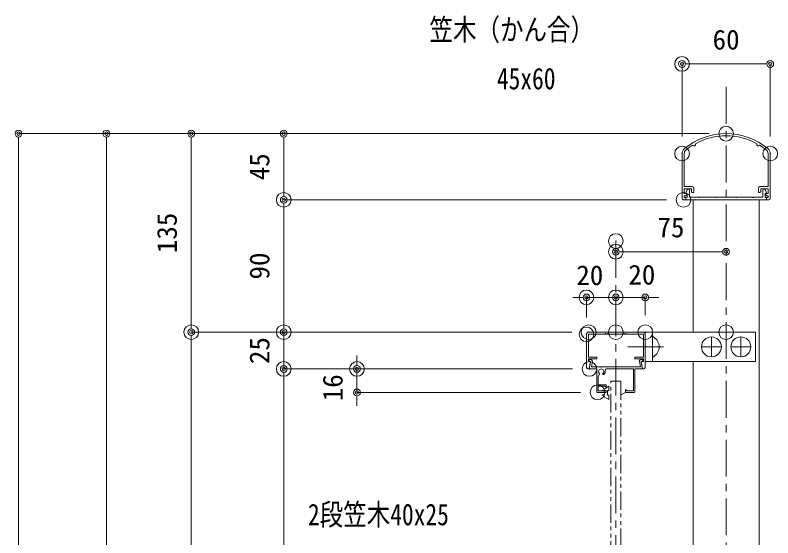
# Model space of a CAD drawing. Units: millimetres, scale not verified. Extents: x -3554 to 3554, y -1188 to 1188.
# Drawn here: x 1339 to 1855, y 351 to 707 of the extents above; entities that cross this region are included whole.
import ezdxf
from ezdxf.enums import TextEntityAlignment as Align

# ---------------------------------------------------------------- set-up
doc = ezdxf.new("R2010")
doc.units = ezdxf.units.MM
doc.header["$LTSCALE"] = 20
doc.header["$PDMODE"] = 32
doc.header["$PDSIZE"] = 10
doc.linetypes.add('USER1', pattern=[2, 1.25, -0.25, 0.25, -0.25])
doc.linetypes.add('USER2', pattern=[1.25, 0.625, -0.125, 0.125, -0.125, 0.125, -0.125])
for name, color, linetype, lineweight in [('0-0_0', 7, 'Continuous', 18), ('0-1_DEFPOINTS', 7, 'Continuous', 18), ('0-3_アンカー', 4, 'Continuous', 18), ('0-5_6ﾊｯﾁﾝｸﾞ', 4, 'Continuous', 18), ('0-6_2躯体線', 4, 'Continuous', 18), ('0-7_3中心線', 2, 'USER1', 18), ('0-8_41ｱﾙﾐ', 6, 'Continuous', 18), ('0-9_1手摺寸法', 7, 'Continuous', 18), ('0-A_42ｱﾙﾐ部品', 6, 'Continuous', 18), ('0-C_2a', 1, 'USER2', 18), ('0-D_4アルミ', 6, 'Continuous', 18), ('1-4_CYAN', 4, 'Continuous', 18)]:
    doc.layers.add(name, color=color, linetype=linetype, lineweight=lineweight)
doc.styles.add('ＭＳ ゴシック', font='')
doc.styles.get('ＭＳ ゴシック').set_extended_font_data('MS Gothic')

# ---------------------------------------------------------------- blocks, each defined once
blk = doc.blocks.new('_ORIGIN2')
at = {"layer": '0-0_0'}
blk.add_line((-0.5, 0), (-1, 0), dxfattribs=at)
for radius in [0.5, 0.25]:
    blk.add_circle((0, 0), radius, dxfattribs=at)
blk = doc.blocks.new('D116')
at = {"layer": '0-1_DEFPOINTS'}
blk.add_point((3743.29, 915.05), dxfattribs=at)
at = {"layer": '0-9_1手摺寸法'}
for p, q in [((3731.79, 915.05), (3472.94, 915.05)), ((3472.94, 910.45), (3472.94, 34.65))]:
    blk.add_line(p, q, dxfattribs=at)
at = {"layer": '0-9_1手摺寸法', "xscale": 4.6, "yscale": 4.6, "rotation": 90}
blk.add_blockref('_ORIGIN2', (3472.94, 915.05), dxfattribs=at)
blk = doc.blocks.new('D117')
at = {"layer": '0-1_DEFPOINTS'}
blk.add_point((3743.82, 890.05), dxfattribs=at)
at = {"layer": '0-9_1手摺寸法'}
for p, q in [((3732.32, 890.05), (3535.87, 890.05)), ((3535.87, 885.45), (3535.87, 59.65))]:
    blk.add_line(p, q, dxfattribs=at)
at = {"layer": '0-9_1手摺寸法', "xscale": 4.6, "yscale": 4.6, "rotation": 90}
blk.add_blockref('_ORIGIN2', (3535.87, 890.05), dxfattribs=at)
blk = doc.blocks.new('D118')
at = {"layer": '0-1_DEFPOINTS'}
blk.add_point((3836.8, 1050.05), dxfattribs=at)
at = {"layer": '0-9_1手摺寸法'}
for p, q in [((3825.3, 1050.05), (3355.46, 1050.05)), ((3355.46, 1045.45), (3355.46, -60.35))]:
    blk.add_line(p, q, dxfattribs=at)
at = {"layer": '0-9_1手摺寸法', "xscale": 4.6, "yscale": 4.6, "rotation": 90}
blk.add_blockref('_ORIGIN2', (3355.46, 1050.05), dxfattribs=at)
blk = doc.blocks.new('D119')
at = {"layer": '0-1_DEFPOINTS'}
blk.add_point((3836.79, 1050.05), dxfattribs=at)
at = {"layer": '0-9_1手摺寸法'}
for p, q in [((3825.29, 1050.05), (3415.22, 1050.05)), ((3415.22, 1045.45), (3415.22, -45.35))]:
    blk.add_line(p, q, dxfattribs=at)
at = {"layer": '0-9_1手摺寸法', "xscale": 4.6, "yscale": 4.6, "rotation": 90}
blk.add_blockref('_ORIGIN2', (3415.22, 1050.05), dxfattribs=at)
blk = doc.blocks.new('D124')
at = {"layer": '0-1_DEFPOINTS'}
for p in [(3836.79, 1050.05), (3472.94, 915.05), (3743.29, 915.05)]:
    blk.add_point(p, dxfattribs=at)
at = {"layer": '0-9_1手摺寸法'}
for p, q in [((3825.29, 1050.05), (3472.94, 1050.05)), ((3472.94, 1045.45), (3472.94, 919.65)), ((3731.79, 915.05), (3472.94, 915.05))]:
    blk.add_line(p, q, dxfattribs=at)
at = {"layer": '0-9_1手摺寸法', "xscale": 4.6, "yscale": 4.6}
for p, rotation in [((3472.94, 1050.05), 90), ((3472.94, 915.05), 270)]:
    blk.add_blockref('_ORIGIN2', p, dxfattribs=dict(at, rotation=rotation))
at = {"layer": '0-9_1手摺寸法', "style": 'ＭＳ ゴシック'}
blk.add_text('135', height=13.49, rotation=90, dxfattribs=at).set_placement((3467.19, 968.75), align=Align.BOTTOM_LEFT)
blk = doc.blocks.new('D127')
at = {"layer": '0-1_DEFPOINTS'}
for p in [(3761.79, 938.68), (3761.79, 915.05), (3781.79, 915.05)]:
    blk.add_point(p, dxfattribs=at)
at = {"layer": '0-9_1手摺寸法'}
for p, q in [((3757.19, 938.68), (3752.59, 938.68)), ((3761.79, 926.55), (3761.79, 938.68)), ((3781.79, 938.68), (3761.79, 938.68)), ((3781.79, 926.55), (3781.79, 938.68)), ((3786.39, 938.68), (3790.99, 938.68))]:
    blk.add_line(p, q, dxfattribs=at)
at = {"layer": '0-9_1手摺寸法', "xscale": 4.6, "yscale": 4.6}
blk.add_blockref('_ORIGIN2', (3761.79, 938.68), dxfattribs=at)
at = {"layer": '0-9_1手摺寸法', "xscale": 4.6, "yscale": 4.6, "rotation": 180}
blk.add_blockref('_ORIGIN2', (3781.79, 938.68), dxfattribs=at)
at = {"layer": '0-9_1手摺寸法', "style": 'ＭＳ ゴシック'}
blk.add_text('20', height=13.49, dxfattribs=at).set_placement((3770.29, 943.36), align=Align.BOTTOM_LEFT)
blk = doc.blocks.new('D128')
at = {"layer": '0-1_DEFPOINTS'}
for p in [(3761.79, 976.99), (3761.79, 969.74), (3836.79, 915.05)]:
    blk.add_point(p, dxfattribs=at)
at = {"layer": '0-9_1手摺寸法'}
blk.add_line((3832.19, 969.74), (3766.39, 969.74), dxfattribs=at)
at = {"layer": '0-9_1手摺寸法', "xscale": 4.6, "yscale": 4.6, "rotation": 180}
blk.add_blockref('_ORIGIN2', (3761.79, 969.74), dxfattribs=at)
at = {"layer": '0-9_1手摺寸法', "xscale": 4.6, "yscale": 4.6}
blk.add_blockref('_ORIGIN2', (3836.79, 969.74), dxfattribs=at)
at = {"layer": '0-9_1手摺寸法', "style": 'ＭＳ ゴシック'}
blk.add_text('75', height=13.49, dxfattribs=at).set_placement((3790.09, 975.49), align=Align.BOTTOM_LEFT)
blk = doc.blocks.new('D129')
at = {"layer": '0-1_DEFPOINTS'}
for p in [(3807.8, 1005.05), (3535.87, 915.05), (3743.29, 915.05)]:
    blk.add_point(p, dxfattribs=at)
at = {"layer": '0-9_1手摺寸法'}
for p, q in [((3796.3, 1005.05), (3535.87, 1005.05)), ((3535.87, 1000.45), (3535.87, 919.65)), ((3731.79, 915.05), (3535.87, 915.05))]:
    blk.add_line(p, q, dxfattribs=at)
at = {"layer": '0-9_1手摺寸法', "xscale": 4.6, "yscale": 4.6}
for p, rotation in [((3535.87, 1005.05), 90), ((3535.87, 915.05), 270)]:
    blk.add_blockref('_ORIGIN2', p, dxfattribs=dict(at, rotation=rotation))
at = {"layer": '0-9_1手摺寸法', "style": 'ＭＳ ゴシック'}
blk.add_text('90', height=13.49, rotation=90, dxfattribs=at).set_placement((3530.12, 950.85), align=Align.BOTTOM_LEFT)
blk = doc.blocks.new('D130')
at = {"layer": '0-1_DEFPOINTS'}
for p in [(3836.8, 1050.05), (3535.87, 1005.05), (3807.8, 1005.05)]:
    blk.add_point(p, dxfattribs=at)
at = {"layer": '0-9_1手摺寸法'}
for p, q in [((3825.3, 1050.05), (3535.87, 1050.05)), ((3535.87, 1045.45), (3535.87, 1009.65)), ((3796.3, 1005.05), (3535.87, 1005.05))]:
    blk.add_line(p, q, dxfattribs=at)
at = {"layer": '0-9_1手摺寸法', "xscale": 4.6, "yscale": 4.6}
for p, rotation in [((3535.87, 1050.05), 90), ((3535.87, 1005.05), 270)]:
    blk.add_blockref('_ORIGIN2', p, dxfattribs=dict(at, rotation=rotation))
at = {"layer": '0-9_1手摺寸法', "style": 'ＭＳ ゴシック'}
blk.add_text('45', height=13.49, rotation=90, dxfattribs=at).set_placement((3530.12, 1018.35), align=Align.BOTTOM_LEFT)
blk = doc.blocks.new('D131')
at = {"layer": '0-1_DEFPOINTS'}
for p in [(3806.8, 1097.45), (3806.8, 1036.51), (3866.8, 1036.51)]:
    blk.add_point(p, dxfattribs=at)
at = {"layer": '0-9_1手摺寸法'}
for p, q in [((3806.8, 1048.01), (3806.8, 1097.45)), ((3862.2, 1097.45), (3811.4, 1097.45)), ((3866.8, 1048.01), (3866.8, 1097.45))]:
    blk.add_line(p, q, dxfattribs=at)
at = {"layer": '0-9_1手摺寸法', "xscale": 4.6, "yscale": 4.6, "rotation": 180}
blk.add_blockref('_ORIGIN2', (3806.8, 1097.45), dxfattribs=at)
at = {"layer": '0-9_1手摺寸法', "xscale": 4.6, "yscale": 4.6}
blk.add_blockref('_ORIGIN2', (3866.8, 1097.45), dxfattribs=at)
at = {"layer": '0-9_1手摺寸法', "style": 'ＭＳ ゴシック'}
blk.add_text('60', height=13.49, dxfattribs=at).set_placement((3827.6, 1103.2), align=Align.BOTTOM_LEFT)
blk = doc.blocks.new('D141')
at = {"layer": '0-1_DEFPOINTS'}
for p in [(3741.79, 938.68), (3741.79, 913.55), (3761.79, 915.05)]:
    blk.add_point(p, dxfattribs=at)
at = {"layer": '0-9_1手摺寸法'}
for p, q in [((3737.19, 938.68), (3732.59, 938.68)), ((3741.79, 925.05), (3741.79, 938.68)), ((3761.79, 938.68), (3741.79, 938.68)), ((3761.79, 926.55), (3761.79, 938.68)), ((3766.39, 938.68), (3770.99, 938.68))]:
    blk.add_line(p, q, dxfattribs=at)
at = {"layer": '0-9_1手摺寸法', "xscale": 4.6, "yscale": 4.6}
blk.add_blockref('_ORIGIN2', (3741.79, 938.68), dxfattribs=at)
at = {"layer": '0-9_1手摺寸法', "xscale": 4.6, "yscale": 4.6, "rotation": 180}
blk.add_blockref('_ORIGIN2', (3761.79, 938.68), dxfattribs=at)
at = {"layer": '0-9_1手摺寸法', "style": 'ＭＳ ゴシック'}
blk.add_text('20', height=13.49, dxfattribs=at).set_placement((3734.89, 943), align=Align.BOTTOM_LEFT)
blk = doc.blocks.new('D142')
at = {"layer": '0-1_DEFPOINTS'}
for p in [(3743.29, 915.05), (3535.87, 890.05), (3743.82, 890.05)]:
    blk.add_point(p, dxfattribs=at)
at = {"layer": '0-9_1手摺寸法'}
for p, q in [((3535.87, 919.65), (3535.87, 924.25)), ((3731.79, 915.05), (3535.87, 915.05)), ((3535.87, 915.05), (3535.87, 890.05)), ((3732.32, 890.05), (3535.87, 890.05)), ((3535.87, 885.45), (3535.87, 880.85))]:
    blk.add_line(p, q, dxfattribs=at)
at = {"layer": '0-9_1手摺寸法', "xscale": 4.6, "yscale": 4.6}
for p, rotation in [((3535.87, 915.05), 270), ((3535.87, 890.05), 90)]:
    blk.add_blockref('_ORIGIN2', p, dxfattribs=dict(at, rotation=rotation))
at = {"layer": '0-9_1手摺寸法', "style": 'ＭＳ ゴシック'}
blk.add_text('25', height=13.49, rotation=90, dxfattribs=at).set_placement((3530.12, 893.35), align=Align.BOTTOM_LEFT)
blk = doc.blocks.new('D132')
at = {"layer": '0-1_DEFPOINTS'}
for p in [(3585.67, 890.05), (3743.83, 890.05), (3749.29, 874.05)]:
    blk.add_point(p, dxfattribs=at)
at = {"layer": '0-9_1手摺寸法'}
for p, q in [((3585.67, 894.65), (3585.67, 899.25)), ((3732.33, 890.05), (3585.67, 890.05)), ((3585.67, 874.05), (3585.67, 890.05)), ((3737.79, 874.05), (3585.67, 874.05)), ((3585.67, 869.45), (3585.67, 864.85))]:
    blk.add_line(p, q, dxfattribs=at)
at = {"layer": '0-9_1手摺寸法', "xscale": 4.6, "yscale": 4.6}
for p, rotation in [((3585.67, 890.05), 270), ((3585.67, 874.05), 90)]:
    blk.add_blockref('_ORIGIN2', p, dxfattribs=dict(at, rotation=rotation))
at = {"layer": '0-9_1手摺寸法', "style": 'ＭＳ ゴシック'}
blk.add_text('16', height=13.49, rotation=90, dxfattribs=at).set_placement((3579.92, 868.06), align=Align.BOTTOM_LEFT)
blk = doc.blocks.new('A$C5B631ADA')
at = {"layer": '0-8_41ｱﾙﾐ'}
for p, q in [((1.25, 21), (0.2, 21)), ((0.3, 16.24), (1.25, 21)), ((1.77, 17.5), (2.48, 21.05)), ((35.13, 17.5), (34.42, 21.05)), ((36.6, 16.24), (35.65, 21)), ((35.65, 21), (36.7, 21)), ((5.45, 16), (0.49, 16)), ((18.45, 17.5), (1.77, 17.5)), ((5.45, 16), (5.45, 0.5)), ((6.45, 16), (6.45, 1)), ((6.45, 16), (24.78, 16)), ((18.45, 17.5), (28.15, 17.5)), ((18.45, 17.5), (28.15, 17.5)), ((28.28, 17.29), (28.15, 17.5)), ((31.45, 16), (31.45, 0.5)), ((31.45, 16), (36.41, 16)), ((29.52, 12.4), (30.45, 10.79)), ((30.45, 10.79), (30.45, 5.2)), ((30.45, 5.2), (24.95, 5.2)), ((24.95, 5.2), (24.95, 4.35)), ((11.95, 0), (5.95, 0)), ((10.95, 1), (6.45, 1)), ((11.95, 2), (10.95, 1)), ((11.95, 2), (11.95, 0)), ((24.95, 0.85), (24.95, 0)), ((30.95, 0), (24.95, 0)), ((30.45, 4.2), (25.93, 4.2)), ((30.45, 1), (25.93, 1)), ((30.45, 4.2), (30.45, 1))]:
    blk.add_line(p, q, dxfattribs=at)
blk.add_lwpolyline([(28.62, 17.29), (28.75, 17.5), (35.13, 17.5)], dxfattribs=at)
for centre in [(0.2, 21.2), (36.7, 21.2), (0.49, 16.2), (36.41, 16.2)]:
    blk.add_circle(centre, 0.2, dxfattribs=at)
for centre, radius, start, end in [((1.25, 21.25), 1.25, 350.9485, 183.8151), ((35.65, 21.25), 1.25, 356.1849, 189.0515), ((24.78, 15), 1, 348.463, 90), ((28.45, 14.25), 1.75, 312.7587, 227.1604), ((28.45, 17.4), 0.2, 212.3335, 327.6665), ((28.45, 14.25), 2.75, 168.463, 227.1604), ((26.92, 12.6), 0.5, 227.1604, 47.1604), ((29.98, 12.6), 0.5, 132.7587, 203.6206), ((5.95, 0.5), 0.5, 180, 270), ((25.45, 4.35), 0.5, 180, 342.5424), ((25.45, 0.85), 0.5, 17.4576, 180), ((30.95, 0.5), 0.5, 270, 0)]:
    blk.add_arc(centre, radius, start, end, dxfattribs=at)
blk = doc.blocks.new('A$C11FF1953')
at = {"layer": '0-3_アンカー'}
for p, q in [((4.57, 3.26), (3.8, 3.26)), ((3.8, 3.26), (3.8, -0.06)), ((4.57, -0.06), (3.8, -0.06))]:
    blk.add_line(p, q, dxfattribs=at)
at = {"layer": '0-5_6ﾊｯﾁﾝｸﾞ'}
for p, q in [((1.57, 4.2), (4.57, 6.1)), ((4.57, 6.1), (4.57, 3.26)), ((0.59, 3.2), (0, 3.2)), ((0.59, 0), (0, 0)), ((1.57, 4.2), (1.57, 3.35)), ((4.57, -0.06), (4.57, -2.9))]:
    blk.add_line(p, q, dxfattribs=at)
blk.add_lwpolyline([(1.57, -0.15), (1.57, -1), (4.57, -2.9)], dxfattribs=at)
for centre, start, end in [((1.07, 3.35), 197.4576, 0), ((1.07, -0.15), 0, 162.5424)]:
    blk.add_arc(centre, 0.5, start, end, dxfattribs=at)

msp = doc.modelspace()

# ---------------------------------------------------------------- linework, layer by layer
at = {"layer": '0-0_0'}
for p, q in [((1800.41, 581.11), (1800.41, 491.11)), ((1845.41, 581.11), (1845.41, 104.4)), ((1800.41, 471.11), (1800.41, 104.4))]:
    msp.add_line(p, q, dxfattribs=at)
at = {"layer": '0-5_6ﾊｯﾁﾝｸﾞ'}
for p, q in [((1812.91, 487.86), (1812.91, 474.36)), ((1832.91, 487.86), (1832.91, 474.36)), ((1819.66, 481.11), (1806.16, 481.11)), ((1839.66, 481.11), (1826.16, 481.11))]:
    msp.add_line(p, q, dxfattribs=at)
for centre in [(1812.91, 481.11), (1832.91, 481.11)]:
    msp.add_circle(centre, 6.75, dxfattribs=at)
at = {"layer": '0-6_2躯体線'}
for p, q in [((1772.91, 474.36), (1772.91, 487.86)), ((1773.41, 487.86), (1772.91, 487.86)), ((1755.97, 481.11), (1780.22, 481.11)), ((1773.41, 474.36), (1772.91, 474.36))]:
    msp.add_line(p, q, dxfattribs=at)
msp.add_arc((1769.71, 481.11), 7.7, 298.6987, 61.3013, dxfattribs=at)
at = {"layer": '0-7_3中心線'}
for p, q in [((1822.91, 657.95), (1822.91, -887.02)), ((1747.91, 553.04), (1747.91, -406.89))]:
    msp.add_line(p, q, dxfattribs=at)
at = {"layer": '0-8_41ｱﾙﾐ'}
for p, q in [((1729.21, 489.81), (1729.21, 474.11)), ((1767.91, 491.11), (1842.91, 491.11)), ((1767.91, 471.11), (1767.91, 491.11)), ((1772.91, 471.11), (1772.91, 491.11)), ((1842.91, 491.11), (1842.91, 471.11)), ((1842.91, 471.11), (1767.91, 471.11))]:
    msp.add_line(p, q, dxfattribs=at)
at = {"layer": '0-A_42ｱﾙﾐ部品'}
for p, q in [((1747.91, 491.11), (1729.41, 491.11)), ((1741.08, 490.01), (1741.21, 489.81)), ((1742.11, 489.81), (1741.21, 489.81)), ((1742.24, 490.01), (1742.11, 489.81)), ((1742.58, 490.01), (1742.71, 489.81)), ((1747.61, 489.81), (1742.71, 489.81)), ((1747.74, 490.01), (1747.61, 489.81)), ((1747.91, 491.11), (1766.41, 491.11)), ((1748.08, 490.01), (1748.21, 489.81)), ((1748.21, 489.81), (1753.11, 489.81)), ((1753.24, 490.01), (1753.11, 489.81)), ((1753.58, 490.01), (1753.71, 489.81)), ((1753.71, 489.81), (1754.61, 489.81)), ((1754.74, 490.01), (1754.61, 489.81)), ((1755.08, 490.01), (1755.21, 489.81)), ((1755.21, 489.81), (1766.61, 489.81)), ((1766.61, 489.81), (1766.61, 474.11)), ((1727.91, 489.61), (1727.91, 467.61)), ((1767.91, 489.61), (1767.91, 467.61)), ((1729.21, 474.11), (1734.91, 474.11)), ((1729.21, 472.91), (1734.91, 472.91)), ((1729.21, 472.91), (1729.21, 471.11)), ((1729.21, 471.11), (1730.34, 471.11)), ((1730.64, 470.75), (1729.74, 466.27)), ((1734.91, 474.11), (1734.91, 472.91)), ((1760.91, 474.11), (1760.91, 472.91)), ((1766.61, 474.11), (1760.91, 474.11)), ((1766.61, 472.91), (1760.91, 472.91)), ((1765.18, 470.75), (1766.07, 466.27)), ((1766.61, 471.11), (1765.47, 471.11)), ((1766.61, 472.91), (1766.61, 471.11))]:
    msp.add_line(p, q, dxfattribs=at)
msp.add_lwpolyline([(1740.74, 490.01), (1740.61, 489.81), (1729.21, 489.81)], dxfattribs=at)
for centre, radius, start, end in [((1729.41, 489.61), 1.5, 90, 180), ((1740.91, 489.91), 0.2, 32.3335, 147.6665), ((1742.41, 489.91), 0.2, 32.3335, 147.6665), ((1747.91, 489.91), 0.2, 90, 147.6665), ((1747.91, 489.91), 0.2, 32.3335, 90), ((1753.41, 489.91), 0.2, 32.3335, 147.6665), ((1754.91, 489.91), 0.2, 32.3335, 147.6665), ((1766.41, 489.61), 1.5, 0, 90), ((1730.34, 470.81), 0.3, 348.6901, 90), ((1765.47, 470.81), 0.3, 90, 191.3099), ((1729.41, 467.61), 1.5, 180, 276.0714), ((1729.54, 466.31), 0.2, 276.0714, 348.6901), ((1766.27, 466.31), 0.2, 191.3099, 263.9286), ((1766.41, 467.61), 1.5, 263.9286, 0)]:
    msp.add_arc(centre, radius, start, end, dxfattribs=at)
at = {"layer": '0-C_2a'}
for p, q in [((1744.41, -363.61), (1744.41, 457.67)), ((1744.41, 457.67), (1751.21, 457.67)), ((1751.21, 457.67), (1751.21, -363.61))]:
    msp.add_line(p, q, dxfattribs=at)
at = {"layer": '0-D_4アルミ'}
for p, q in [((1792.92, 612.57), (1792.92, 582.11)), ((1794.42, 612.57), (1794.42, 590.11)), ((1851.42, 612.57), (1851.42, 590.11)), ((1852.92, 612.57), (1852.92, 582.11)), ((1794.42, 590.11), (1799.92, 590.11)), ((1794.42, 588.61), (1799.42, 588.61)), ((1794.42, 588.61), (1794.42, 585.41)), ((1795.42, 585.61), (1796.31, 588.09)), ((1797.92, 587.65), (1797.92, 582.91)), ((1799.42, 588.61), (1799.42, 586.61)), ((1800.92, 589.11), (1800.92, 586.11)), ((1844.92, 589.11), (1844.92, 586.11)), ((1851.42, 590.11), (1845.92, 590.11)), ((1851.42, 588.61), (1846.42, 588.61)), ((1846.42, 588.61), (1846.42, 586.61)), ((1847.92, 587.65), (1847.92, 582.91)), ((1850.42, 585.61), (1849.53, 588.09)), ((1851.42, 588.61), (1851.42, 585.41)), ((1794.42, 585.41), (1796.22, 585.41)), ((1794.42, 583.91), (1794.42, 582.61)), ((1794.42, 582.61), (1795.42, 582.61)), ((1795.42, 582.61), (1795.42, 581.11)), ((1796.42, 585.41), (1795.62, 585.41)), ((1796.42, 582.61), (1795.92, 582.61)), ((1796.42, 585.41), (1796.42, 582.61)), ((1822.92, 582.91), (1797.92, 582.91)), ((1799.92, 586.11), (1800.92, 586.11)), ((1804.32, 582.91), (1804.45, 582.7)), ((1804.92, 582.91), (1804.79, 582.7)), ((1815.62, 582.91), (1815.75, 582.7)), ((1816.22, 582.91), (1816.09, 582.7)), ((1822.92, 582.91), (1847.92, 582.91)), ((1829.62, 582.91), (1829.75, 582.7)), ((1830.22, 582.91), (1830.09, 582.7)), ((1840.92, 582.91), (1841.05, 582.7)), ((1841.52, 582.91), (1841.39, 582.7)), ((1845.92, 586.11), (1844.92, 586.11)), ((1849.42, 585.41), (1850.22, 585.41)), ((1849.42, 585.41), (1849.42, 582.61)), ((1850.42, 583.91), (1849.42, 585.21)), ((1849.42, 582.61), (1849.92, 582.61)), ((1851.42, 585.41), (1849.62, 585.41)), ((1851.42, 583.91), (1850.42, 583.91)), ((1851.42, 582.61), (1850.42, 582.61)), ((1850.42, 582.61), (1850.42, 581.11)), ((1851.42, 583.91), (1851.42, 582.61)), ((1793.92, 581.11), (1795.42, 581.11)), ((1795.42, 582.11), (1795.42, 581.11)), ((1822.92, 581.11), (1795.42, 581.11)), ((1822.92, 581.11), (1850.42, 581.11)), ((1850.42, 582.11), (1850.42, 581.11)), ((1851.92, 581.11), (1850.42, 581.11))]:
    msp.add_line(p, q, dxfattribs=at)
msp.add_lwpolyline([(1794.42, 583.91), (1795.42, 583.91), (1796.42, 585.21)], dxfattribs=at)
for centre, radius, start, end in [((1822.92, 581.11), 45, 90, 129.0228), ((1822.92, 581.11), 43.5, 90, 118.6828), ((1822.92, 581.11), 45, 50.9772, 90), ((1822.92, 581.11), 43.5, 61.3172, 90), ((1801.17, 618.78), 1, 210.6586, 29.3414), ((1844.67, 618.78), 1, 150.6586, 329.3414), ((1797.42, 612.57), 4.5, 129.0228, 180), ((1797.42, 612.57), 3, 129.0228, 180), ((1822.92, 581.11), 43.5, 121.3172, 129.0228), ((1822.92, 581.11), 43.5, 50.9772, 58.6828), ((1848.42, 612.57), 3, 0, 50.9772), ((1848.42, 612.57), 4.5, 0, 50.9772), ((1797.01, 587.48), 0.928, 10.3936, 138.8876), ((1799.92, 589.11), 1, 0, 90), ((1845.92, 589.11), 1, 90, 180), ((1848.83, 587.48), 0.928, 41.1124, 169.6063), ((1795.62, 585.61), 0.2, 180, 270), ((1795.92, 582.11), 0.5, 90, 180), ((1796.22, 585.21), 0.2, 360, 90), ((1799.92, 586.61), 0.5, 180, 270), ((1804.62, 582.81), 0.2, 212.3335, 327.6665), ((1815.92, 582.81), 0.2, 212.3335, 327.6665), ((1829.92, 582.81), 0.2, 212.3335, 327.6665), ((1841.22, 582.81), 0.2, 212.3335, 327.6665), ((1845.92, 586.61), 0.5, 270, 0), ((1849.62, 585.21), 0.2, 90, 180), ((1849.92, 582.11), 0.5, 0, 90), ((1850.22, 585.61), 0.2, 270, 0), ((1793.92, 582.11), 1, 180, 270), ((1851.92, 582.11), 1, 270, 0)]:
    msp.add_arc(centre, radius, start, end, dxfattribs=at)
at = {"layer": '1-4_CYAN'}
msp.add_line((1754.41, 450.11), (1751.21, 448.53), dxfattribs=at)

# ---------------------------------------------------------------- block references
at = {"layer": '0-3_アンカー'}
msp.add_blockref('A$C11FF1953', (1738.46, 448.21), dxfattribs=at)
at = {"layer": '0-9_1手摺寸法'}
for name in ['D131', 'D118', 'D119', 'D124', 'D130', 'D129', 'D128', 'D141', 'D127', 'D142', 'D116', 'D132', 'D117']:
    msp.add_blockref(name, (-2013.88, -423.94), dxfattribs=at)
at = {"layer": '0-A_42ｱﾙﾐ部品', "xscale": -1}
msp.add_blockref('A$C5B631ADA', (1766.36, 450.11), dxfattribs=at)

# ---------------------------------------------------------------- texts
at = {"layer": '0-0_0', "style": 'ＭＳ ゴシック', "width": 0.8}
for s, p in [('笠木（かん合）', (1621.1, 685.18)), ('45x60', (1666.98, 651.83)), ('2段笠木40x25', (1538.46, 355.38))]:
    msp.add_text(s, height=14.66, dxfattribs=at).set_placement(p, align=Align.BOTTOM_LEFT)

doc.saveas('drawing.dxf')
